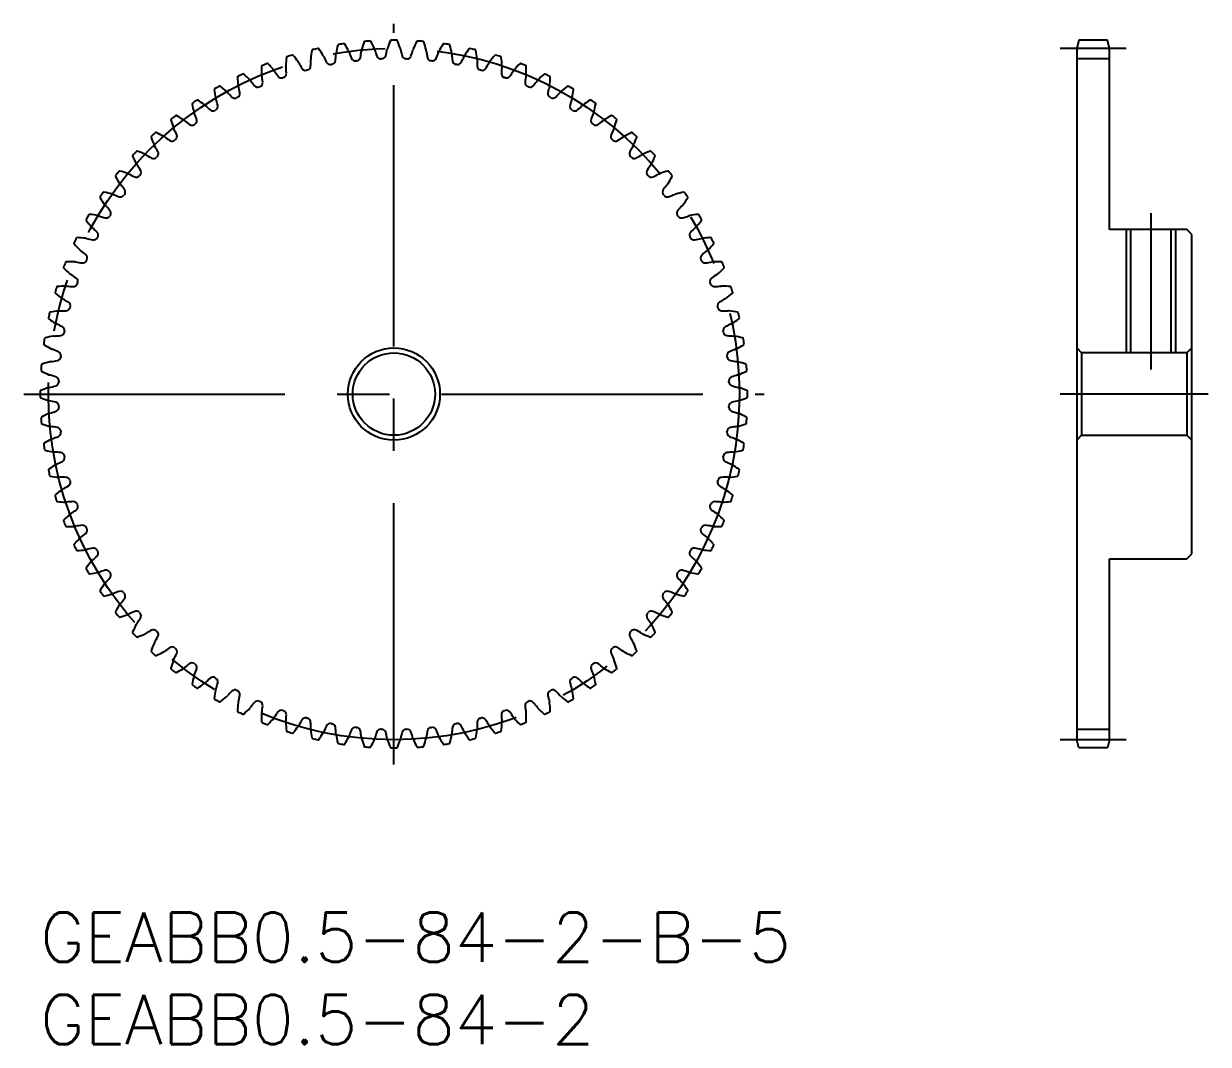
# Model space of a CAD drawing. Extents: x -1 to 71, y -8 to 54.
import ezdxf

# ---------------------------------------------------------------- set-up
doc = ezdxf.new("R2010")
doc.units = 0
doc.header["$LTSCALE"] = 0.5
doc.linetypes.add('CENTER', pattern=[50.8, 31.75, -6.35, 6.35, -6.35])
for name, color, linetype in [('MSM_CENTER', 1, 'CENTER'), ('MSM_CONTINUOUS', 7, 'CONTINUOUS'), ('MSM_NARROW', 5, 'CONTINUOUS'), ('MSM_PART_NUMBER', 7, 'CONTINUOUS')]:
    doc.layers.add(name, color=color, linetype=linetype)
doc.styles.get("Standard").update_dxf_attribs({"font": 'txt.shx', "height": 1, "bigfont": 'bigfont.shx'})

# ---------------------------------------------------------------- blocks, each defined once
blk = doc.blocks.new('*U2')
at = {"layer": 'MSM_PART_NUMBER'}
blk.add_text('GEABB0.5-84-2-B-5', height=3, dxfattribs=at).set_placement((0, -3))
blk = doc.blocks.new('*U3')
at = {"layer": 'MSM_PART_NUMBER'}
blk.add_text('GEABB0.5-84-2', height=3, dxfattribs=at).set_placement((0, -8))

msp = doc.modelspace()

# ---------------------------------------------------------------- linework, layer by layer
at = {"layer": 'MSM_CENTER'}
for p, q in [((21.5, 9), (21.5, 54)), ((66, 52.5), (62, 52.5)), ((67.5, 42.5), (67.5, 33)), ((-1, 31.5), (44, 31.5)), ((71, 31.5), (62, 31.5)), ((66, 10.5), (62, 10.5))]:
    msp.add_line(p, q, dxfattribs=at)
msp.add_circle((21.5, 31.5), 21, dxfattribs=at)
at = {"layer": 'MSM_CONTINUOUS'}
for p, q in [((63.134, 53), (63, 52.5)), ((64.866, 53), (63.134, 53)), ((65, 52.5), (64.866, 53)), ((63, 52.5), (63, 10.5)), ((65, 51.875), (63, 51.875)), ((65, 41.5), (65, 52.5)), ((69.7, 41.5), (65, 41.5)), ((66.27, 41.5), (66.27, 34)), ((68.73, 41.5), (68.73, 34)), ((70, 41.2), (69.7, 41.5)), ((70, 21.8), (70, 41.2)), ((63, 34.3), (63.3, 34)), ((63.3, 34), (63.3, 29)), ((69.7, 34), (63.3, 34)), ((69.7, 34), (70, 34.3)), ((69.7, 34), (69.7, 29)), ((63.3, 29), (63, 28.7)), ((63.3, 29), (69.7, 29)), ((70, 28.7), (69.7, 29)), ((69.7, 21.5), (70, 21.8)), ((65, 10.5), (65, 21.5)), ((65, 21.5), (69.7, 21.5)), ((65, 11.125), (63, 11.125)), ((63.134, 10), (63, 10.5)), ((65, 10.5), (64.866, 10)), ((64.866, 10), (63.134, 10))]:
    msp.add_line(p, q, dxfattribs=at)
for radius in [2.8, 2.5]:
    msp.add_circle((21.5, 31.5), radius, dxfattribs=at)
for centre, radius, start, end in [((24.868, 50.945), 7, 165.49817, 169.64286), ((18.14, 52.685), 0.05, 99.01282, 165.49816), ((21.5, 31.5), 21.5, 98.13004, 99.01282), ((18.467, 52.734), 0.05, 31.64483, 98.13004), ((12.55, 49.088), 7, 27.5, 31.64469), ((26.312, 50.639), 7, 161.21245, 165.35714), ((19.732, 52.877), 0.05, 94.7271, 161.21244), ((21.5, 31.5), 21.5, 93.84433, 94.7271), ((20.062, 52.902), 0.05, 27.35897, 93.84433), ((13.889, 49.708), 7, 23.21429, 27.35897), ((27.729, 50.226), 7, 156.92674, 161.07143), ((21.335, 52.949), 0.05, 90.44139, 156.92673), ((21.5, 31.5), 21.5, 89.55861, 90.44139), ((21.665, 52.949), 0.05, 23.07326, 89.55863), ((15.271, 50.226), 7, 18.92857, 23.07326), ((29.111, 49.708), 7, 152.64103, 156.78571), ((22.938, 52.902), 0.05, 86.15567, 152.64103), ((21.5, 31.5), 21.5, 85.2729, 86.15567), ((23.268, 52.877), 0.05, 18.78755, 85.2729), ((16.688, 50.639), 7, 14.64286, 18.78755), ((30.45, 49.088), 7, 148.35531, 152.5), ((24.533, 52.734), 0.05, 81.86996, 148.35531), ((21.5, 31.5), 21.5, 80.98718, 81.86996), ((24.86, 52.685), 0.05, 14.50183, 80.98718), ((18.132, 50.945), 7, 10.35714, 14.50183), ((21.933, 51.23), 7, 174.0696, 178.21429), ((15.02, 51.948), 0.05, 107.58424, 174.06959), ((21.5, 31.5), 21.5, 106.70147, 107.58424), ((15.336, 52.045), 0.05, 40.21612, 106.70147), ((10.028, 47.558), 7, 36.07143, 40.21612), ((16.858, 51.839), 0.415, 173.92833, 181.58654), ((23.406, 51.142), 7, 169.78388, 173.92857), ((16.566, 52.375), 0.05, 103.29853, 169.78388), ((21.5, 31.5), 21.5, 102.41576, 103.29853), ((16.888, 52.448), 0.05, 35.9304, 102.41576), ((11.261, 48.37), 7, 31.78571, 35.9304), ((16.858, 51.839), 0.415, 24.12775, 31.78595), ((23.134, 54.65), 6.462, 204.12751, 207.72605), ((11.522, 52.452), 6.462, 353.70252, 357.30106), ((18.391, 52.129), 0.415, 169.64264, 177.30083), ((18.391, 52.129), 0.415, 19.84203, 27.50024), ((24.859, 54.463), 6.462, 199.8418, 203.44033), ((19.16, 51.992), 0.25, 203.44035, 276.51388), ((19.221, 51.999), 0.25, 276.34326, 349.41681), ((13.115, 53.14), 6.462, 349.41681, 353.01534), ((19.941, 52.303), 0.415, 165.35691, 173.01511), ((19.941, 52.303), 0.415, 15.55632, 23.21452), ((26.566, 54.148), 6.462, 195.55608, 199.15462), ((20.698, 52.109), 0.25, 199.15463, 272.22817), ((21.5, 31.5), 20.375, 92.05755, 92.22817), ((20.759, 52.112), 0.25, 272.05755, 345.1311), ((14.756, 53.706), 6.462, 345.1311, 348.72963), ((21.5, 52.362), 0.415, 161.07119, 168.7294), ((21.5, 52.362), 0.415, 11.2706, 18.92881), ((28.244, 53.706), 6.462, 191.27037, 194.8689), ((22.241, 52.112), 0.25, 194.86892, 267.94236), ((21.5, 31.5), 20.375, 87.77183, 87.94245), ((22.302, 52.109), 0.25, 267.77181, 340.84538), ((16.434, 54.148), 6.462, 340.84538, 344.44392), ((23.059, 52.303), 0.415, 156.78548, 164.44368), ((23.059, 52.303), 0.415, 6.98489, 14.64309), ((29.885, 53.14), 6.462, 186.98466, 190.58319), ((23.779, 51.999), 0.25, 190.5832, 263.65674), ((23.84, 51.992), 0.25, 263.4861, 336.55967), ((18.141, 54.463), 6.462, 336.55967, 340.1582), ((24.609, 52.129), 0.415, 152.49976, 160.15797), ((24.609, 52.129), 0.415, 2.69917, 10.35738), ((31.478, 52.452), 6.462, 182.69894, 186.29748), ((19.866, 54.65), 6.462, 332.27395, 335.87249), ((26.142, 51.839), 0.415, 148.21405, 155.87225), ((31.739, 48.37), 7, 144.0696, 148.21429), ((26.112, 52.448), 0.05, 77.58424, 144.0696), ((21.5, 31.5), 21.5, 76.70147, 77.58424), ((26.434, 52.375), 0.05, 10.21612, 76.70147), ((19.594, 51.142), 7, 6.07143, 10.21612), ((26.142, 51.839), 0.415, 358.41346, 6.07167), ((32.972, 47.558), 7, 139.78388, 143.92857), ((27.664, 52.045), 0.05, 73.29853, 139.78388), ((21.5, 31.5), 21.5, 72.41576, 73.29853), ((27.98, 51.948), 0.05, 5.9304, 72.41576), ((21.067, 51.23), 7, 1.78571, 5.9304), ((20.457, 51.207), 7, 178.35531, 182.5), ((13.51, 51.406), 0.05, 111.86996, 178.3553), ((21.5, 31.5), 21.5, 110.98718, 111.86996), ((13.817, 51.527), 0.05, 44.50183, 110.98718), ((8.861, 46.656), 7, 40.35714, 44.50183), ((13.878, 50.92), 0.415, 32.69917, 40.35738), ((19.665, 54.635), 6.462, 212.69894, 216.29748), ((15.351, 51.435), 0.415, 178.21405, 185.87225), ((8.51, 50.731), 6.462, 2.27395, 5.87249), ((15.351, 51.435), 0.415, 28.41346, 36.07167), ((21.399, 54.707), 6.462, 208.41323, 212.01176), ((16.132, 51.414), 0.25, 212.01177, 285.08531), ((21.5, 31.5), 20.375, 104.91469, 105.08531), ((16.192, 51.43), 0.25, 284.91469, 357.98824), ((9.984, 51.648), 6.462, 357.98824, 1.58677), ((17.635, 51.76), 0.25, 207.72606, 280.7996), ((21.5, 31.5), 20.375, 100.62898, 100.7996), ((17.696, 51.771), 0.25, 280.62898, 353.70253), ((21.5, 31.5), 20.375, 96.34326, 96.51388), ((21.5, 31.5), 20.375, 83.48612, 83.65674), ((25.304, 51.771), 0.25, 186.29748, 259.37102), ((21.5, 31.5), 20.375, 79.2004, 79.37102), ((25.365, 51.76), 0.25, 259.20038, 332.27396), ((33.016, 51.648), 6.462, 178.41323, 182.01176), ((26.808, 51.43), 0.25, 182.01177, 255.08531), ((21.5, 31.5), 20.375, 74.91469, 75.08531), ((26.868, 51.414), 0.25, 254.91467, 327.98824), ((21.601, 54.707), 6.462, 327.98824, 331.58677), ((27.649, 51.435), 0.415, 143.92833, 151.58654), ((34.49, 50.731), 6.462, 174.12751, 177.72605), ((27.649, 51.435), 0.415, 354.12775, 1.78595), ((23.335, 54.635), 6.462, 323.70252, 327.30106), ((29.122, 50.92), 0.415, 139.64262, 147.30083), ((34.139, 46.656), 7, 135.49817, 139.64286), ((29.183, 51.527), 0.05, 69.01282, 135.49817), ((21.5, 31.5), 21.5, 68.13004, 69.01282), ((29.49, 51.406), 0.05, 1.64469, 68.13004), ((22.543, 51.207), 7, 357.5, 1.64469), ((12.045, 50.754), 0.05, 116.15567, 182.64103), ((18.987, 51.074), 7, 182.64103, 186.78572), ((21.5, 31.5), 21.5, 115.2729, 116.15567), ((12.342, 50.897), 0.05, 48.78755, 115.2729), ((7.763, 45.669), 7, 44.64286, 48.78755), ((12.448, 50.296), 0.415, 36.98489, 44.64309), ((17.942, 54.433), 6.462, 216.98466, 220.58319), ((13.28, 50.416), 0.25, 293.48612, 6.55967), ((13.878, 50.92), 0.415, 182.49976, 190.15797), ((7.11, 49.707), 6.462, 6.55967, 10.1582), ((14.659, 50.957), 0.25, 216.29749, 289.37102), ((21.5, 31.5), 20.375, 109.2004, 109.37102), ((14.717, 50.978), 0.25, 289.2004, 2.27396), ((28.283, 50.978), 0.25, 177.72606, 250.7996), ((21.5, 31.5), 20.375, 70.62898, 70.7996), ((28.341, 50.957), 0.25, 250.62895, 323.70253), ((29.72, 50.416), 0.25, 173.44034, 246.51388), ((35.89, 49.707), 6.462, 169.8418, 173.44033), ((29.122, 50.92), 0.415, 349.84203, 357.50024), ((25.058, 54.433), 6.462, 319.41681, 323.01534), ((30.552, 50.296), 0.415, 135.35691, 143.01511), ((35.237, 45.669), 7, 131.21245, 135.35714), ((30.658, 50.897), 0.05, 64.7271, 131.21245), ((21.5, 31.5), 21.5, 63.84433, 64.7271), ((24.013, 51.074), 7, 353.21429, 357.35897), ((30.955, 50.754), 0.05, 357.35897, 63.84433), ((10.632, 49.993), 0.05, 120.44091, 186.92672), ((17.531, 50.831), 7, 186.92674, 191.07143), ((21.5, 31.5), 21.5, 119.55861, 120.44139), ((10.918, 50.158), 0.05, 53.07326, 119.55861), ((6.743, 44.602), 7, 48.92857, 53.07326), ((11.069, 49.567), 0.415, 41.2706, 48.92881), ((16.238, 54.103), 6.462, 221.27037, 224.8689), ((11.89, 49.749), 0.25, 297.77183, 10.84538), ((12.448, 50.296), 0.415, 186.78549, 194.44368), ((5.789, 48.58), 6.462, 10.84538, 14.44392), ((13.224, 50.392), 0.25, 220.5832, 293.65674), ((21.5, 31.5), 20.375, 113.48612, 113.65674), ((21.5, 31.5), 20.375, 66.34326, 66.51388), ((29.776, 50.392), 0.25, 246.34324, 319.41684), ((31.11, 49.749), 0.25, 169.15463, 242.22817), ((37.211, 48.58), 6.462, 165.55608, 169.15462), ((30.552, 50.296), 0.415, 345.55632, 353.21452), ((26.762, 54.103), 6.462, 315.1311, 318.72963), ((31.931, 49.567), 0.415, 131.07119, 138.7294), ((36.257, 44.602), 7, 126.92674, 131.07143), ((32.082, 50.158), 0.05, 60.44139, 126.92674), ((21.5, 31.5), 21.5, 59.55861, 60.44139), ((25.469, 50.831), 7, 348.92857, 353.07326), ((32.368, 49.993), 0.05, 353.07326, 59.55861), ((9.281, 49.129), 0.05, 124.72663, 191.21244), ((16.098, 50.481), 7, 191.21245, 195.35714), ((21.5, 31.5), 21.5, 123.84433, 124.7271), ((9.554, 49.315), 0.05, 57.35897, 123.84433), ((5.805, 43.463), 7, 53.21429, 57.35897), ((9.748, 48.737), 0.415, 45.55632, 53.21452), ((14.563, 53.646), 6.462, 225.55608, 229.15462), ((11.069, 49.567), 0.415, 191.07119, 198.7294), ((4.557, 47.359), 6.462, 15.1311, 18.72963), ((10.553, 48.98), 0.25, 302.05755, 15.1311), ((11.835, 49.721), 0.25, 224.86891, 297.94255), ((21.5, 31.5), 20.375, 117.77183, 117.94245), ((21.5, 31.5), 20.375, 62.05755, 62.22817), ((31.165, 49.721), 0.25, 242.05752, 315.1311), ((32.447, 48.98), 0.25, 164.86891, 237.94245), ((38.443, 47.359), 6.462, 161.27037, 164.8689), ((31.931, 49.567), 0.415, 341.2706, 348.92881), ((28.437, 53.646), 6.462, 310.84538, 314.44392), ((33.252, 48.737), 0.415, 126.78548, 134.44368), ((37.195, 43.463), 7, 122.64103, 126.78571), ((33.446, 49.315), 0.05, 56.15567, 122.64103), ((21.5, 31.5), 21.5, 55.2729, 56.15567), ((26.902, 50.481), 7, 344.64286, 348.78755), ((33.719, 49.129), 0.05, 348.78755, 55.2729), ((21.5, 31.5), 21.5, 128.13004, 129.01282), ((8.256, 48.373), 0.05, 61.64469, 128.13004), ((4.955, 42.257), 7, 57.5, 61.64469), ((9.748, 48.737), 0.415, 195.35691, 203.01511), ((3.419, 46.048), 6.462, 19.41681, 23.01534), ((10.501, 48.947), 0.25, 229.15463, 302.22807), ((21.5, 31.5), 20.375, 122.05755, 122.22817), ((21.5, 31.5), 20.375, 57.77183, 57.94245), ((32.499, 48.947), 0.25, 237.77181, 310.84538), ((39.581, 46.048), 6.462, 156.98466, 160.58319), ((33.252, 48.737), 0.415, 336.98489, 344.64309), ((38.045, 42.257), 7, 118.35531, 122.5), ((34.744, 48.373), 0.05, 51.86996, 118.35531), ((21.5, 31.5), 21.5, 50.98718, 51.86996), ((7.997, 48.167), 0.05, 129.01282, 195.49816), ((14.695, 50.024), 7, 195.49817, 199.64286), ((8.493, 47.81), 0.415, 199.64262, 207.30083), ((2.382, 44.656), 6.462, 23.70252, 27.30106), ((8.493, 47.81), 0.415, 49.84203, 57.50024), ((12.928, 53.066), 6.462, 229.8418, 233.44033), ((9.228, 48.077), 0.25, 233.44034, 306.51388), ((21.5, 31.5), 20.375, 126.34326, 126.51388), ((9.277, 48.113), 0.25, 306.34326, 19.41684), ((33.723, 48.113), 0.25, 160.5832, 233.65674), ((21.5, 31.5), 20.375, 53.48612, 53.65674), ((33.772, 48.077), 0.25, 233.4861, 306.55967), ((30.072, 53.066), 6.462, 306.55967, 310.1582), ((34.507, 47.81), 0.415, 122.49976, 130.15797), ((40.618, 44.656), 6.462, 152.69894, 156.29748), ((34.507, 47.81), 0.415, 332.69917, 340.35738), ((28.305, 50.024), 7, 340.35714, 344.50183), ((35.003, 48.167), 0.05, 344.50183, 50.98718), ((6.79, 47.111), 0.05, 133.29806, 199.78387), ((13.329, 49.463), 7, 199.78388, 203.92857), ((21.5, 31.5), 21.5, 132.41576, 133.29853), ((7.032, 47.336), 0.05, 65.9304, 132.41576), ((4.197, 40.99), 7, 61.78571, 65.9304), ((7.31, 46.793), 0.415, 54.12775, 61.78595), ((11.34, 52.365), 6.462, 234.12751, 237.72605), ((8.023, 47.113), 0.25, 237.72606, 310.79969), ((21.5, 31.5), 20.375, 130.62898, 130.7996), ((8.07, 47.153), 0.25, 310.62898, 23.70253), ((34.93, 47.153), 0.25, 156.29749, 229.37102), ((21.5, 31.5), 20.375, 49.2004, 49.37102), ((34.977, 47.113), 0.25, 229.20038, 302.27396), ((31.66, 52.365), 6.462, 302.27395, 305.87249), ((35.69, 46.793), 0.415, 118.21405, 125.87225), ((38.803, 40.99), 7, 114.0696, 118.21429), ((35.968, 47.336), 0.05, 47.58424, 114.0696), ((21.5, 31.5), 21.5, 46.70147, 47.58424), ((29.671, 49.463), 7, 336.07143, 340.21612), ((36.21, 47.111), 0.05, 340.21612, 46.70147), ((21.5, 31.5), 21.5, 136.70147, 137.58424), ((5.889, 46.21), 0.05, 70.21612, 136.70147), ((3.537, 39.671), 7, 66.07143, 70.21612), ((7.31, 46.793), 0.415, 203.92833, 211.58654), ((1.453, 43.191), 6.462, 27.98824, 31.58677), ((6.938, 46.106), 0.25, 314.91469, 27.98824), ((36.062, 46.106), 0.25, 152.01177, 225.08531), ((41.547, 43.191), 6.462, 148.41323, 152.01176), ((35.69, 46.793), 0.415, 328.41346, 336.07167), ((39.463, 39.671), 7, 109.78388, 113.92857), ((37.111, 46.21), 0.05, 43.29853, 109.78388), ((21.5, 31.5), 21.5, 42.41576, 43.29853), ((5.664, 45.968), 0.05, 137.58377, 204.0696), ((12.01, 48.803), 7, 204.0696, 208.21429), ((6.207, 45.69), 0.415, 208.21405, 215.87225), ((0.635, 41.66), 6.462, 32.27395, 35.87249), ((6.207, 45.69), 0.415, 58.41346, 66.07167), ((9.809, 51.547), 6.462, 238.41323, 242.01176), ((6.894, 46.062), 0.25, 242.01177, 315.0854), ((21.5, 31.5), 20.375, 134.91469, 135.08531), ((21.5, 31.5), 20.375, 44.91469, 45.08531), ((36.106, 46.062), 0.25, 224.91467, 297.98824), ((33.191, 51.547), 6.462, 297.98824, 301.58677), ((36.793, 45.69), 0.415, 113.92833, 121.58654), ((42.365, 41.66), 6.462, 144.12751, 147.72605), ((36.793, 45.69), 0.415, 324.12775, 331.78595), ((30.99, 48.803), 7, 331.78571, 335.9304), ((37.336, 45.968), 0.05, 335.9304, 42.41576), ((4.627, 44.744), 0.05, 141.86948, 208.35531), ((10.743, 48.045), 7, 208.35531, 212.5), ((21.5, 31.5), 21.5, 140.98718, 141.86996), ((4.833, 45.003), 0.05, 74.50183, 140.98718), ((2.976, 38.305), 7, 70.35714, 74.50183), ((5.19, 44.507), 0.415, 62.69917, 70.35738), ((8.344, 50.618), 6.462, 242.69894, 246.29748), ((5.847, 44.93), 0.25, 246.29748, 319.37102), ((21.5, 31.5), 20.375, 139.2004, 139.37102), ((5.887, 44.977), 0.25, 319.2004, 32.27398), ((37.113, 44.977), 0.25, 147.72606, 220.7996), ((21.5, 31.5), 20.375, 40.62898, 40.7996), ((37.153, 44.93), 0.25, 220.62895, 293.70253), ((34.656, 50.618), 6.462, 293.70252, 297.30106), ((37.81, 44.507), 0.415, 109.64262, 117.30083), ((40.024, 38.305), 7, 105.49817, 109.64286), ((38.167, 45.003), 0.05, 39.01282, 105.49817), ((32.257, 48.045), 7, 327.5, 331.64469), ((21.5, 31.5), 21.5, 38.13004, 39.01282), ((38.373, 44.744), 0.05, 331.64469, 38.13004), ((5.19, 44.507), 0.415, 212.49976, 220.15797), ((-0.066, 40.072), 6.462, 36.55967, 40.1582), ((4.923, 43.772), 0.25, 323.48612, 36.5597), ((38.077, 43.772), 0.25, 143.44035, 216.51388), ((43.066, 40.072), 6.462, 139.8418, 143.44033), ((37.81, 44.507), 0.415, 319.84203, 327.50024), ((3.685, 43.446), 0.05, 146.1552, 212.64103), ((21.5, 31.5), 21.5, 145.2729, 146.15567), ((9.537, 47.195), 7, 212.64103, 216.78571), ((3.871, 43.719), 0.05, 78.78755, 145.2729), ((2.519, 36.902), 7, 74.64286, 78.78755), ((4.263, 43.252), 0.415, 66.98489, 74.64309), ((6.952, 49.581), 6.462, 246.98466, 250.58319), ((4.887, 43.723), 0.25, 250.5832, 323.65683), ((21.5, 31.5), 20.375, 143.48612, 143.65674), ((21.5, 31.5), 20.375, 36.34326, 36.51388), ((38.113, 43.723), 0.25, 216.34324, 289.41681), ((36.048, 49.581), 6.462, 289.41681, 293.01534), ((38.737, 43.252), 0.415, 105.35691, 113.01511), ((40.481, 36.902), 7, 101.21245, 105.35714), ((33.463, 47.195), 7, 323.21429, 327.35897), ((39.129, 43.719), 0.05, 34.7271, 101.21245), ((21.5, 31.5), 21.5, 33.84433, 34.7271), ((39.315, 43.446), 0.05, 327.35897, 33.84433), ((4.263, 43.252), 0.415, 216.78548, 224.44368), ((-0.646, 38.437), 6.462, 40.84538, 44.44392), ((4.053, 42.499), 0.25, 327.77183, 40.84541), ((38.947, 42.499), 0.25, 139.15463, 212.22817), ((43.646, 38.437), 6.462, 135.55608, 139.15462), ((38.737, 43.252), 0.415, 315.55632, 323.21452), ((2.842, 42.082), 0.05, 150.44091, 216.92674), ((21.5, 31.5), 21.5, 149.55861, 150.44139), ((8.398, 46.257), 7, 216.92674, 221.07143), ((3.007, 42.368), 0.05, 83.07326, 149.55861), ((2.169, 35.469), 7, 78.92857, 83.07326), ((3.433, 41.931), 0.415, 71.2706, 78.92881), ((5.641, 48.443), 6.462, 251.27037, 254.8689), ((4.02, 42.447), 0.25, 254.86891, 327.94236), ((21.5, 31.5), 20.375, 147.77183, 147.94245), ((21.5, 31.5), 20.375, 32.05755, 32.22817), ((38.98, 42.447), 0.25, 212.05753, 285.1311), ((37.359, 48.443), 6.462, 285.1311, 288.72963), ((39.567, 41.931), 0.415, 101.07119, 108.7294), ((40.831, 35.469), 7, 96.92674, 101.07143), ((34.602, 46.257), 7, 318.92857, 323.07326), ((39.993, 42.368), 0.05, 30.44139, 96.92674), ((21.5, 31.5), 21.5, 29.55861, 30.44139), ((40.158, 42.082), 0.05, 323.07326, 29.55861), ((3.433, 41.931), 0.415, 221.07119, 228.7294), ((-1.103, 36.762), 6.462, 45.1311, 48.72963), ((3.279, 41.165), 0.25, 332.05755, 45.13113), ((21.5, 31.5), 20.375, 152.05755, 152.22817), ((39.721, 41.165), 0.25, 134.86892, 207.94245), ((21.5, 31.5), 20.375, 27.77183, 27.94245), ((44.103, 36.762), 6.462, 131.27037, 134.8689), ((39.567, 41.931), 0.415, 311.2706, 318.92881), ((2.103, 40.658), 0.05, 154.72663, 221.21245), ((21.5, 31.5), 21.5, 153.84433, 154.7271), ((7.331, 45.237), 7, 221.21245, 225.35714), ((2.246, 40.955), 0.05, 87.35897, 153.84433), ((1.926, 34.013), 7, 83.21429, 87.35897), ((2.704, 40.552), 0.415, 75.55632, 83.21452), ((4.42, 47.211), 6.462, 255.55608, 259.15462), ((3.251, 41.11), 0.25, 259.15463, 332.22826), ((39.749, 41.11), 0.25, 207.77181, 280.84536), ((38.58, 47.211), 6.462, 280.84538, 284.44392), ((40.296, 40.552), 0.415, 96.78548, 104.44368), ((41.074, 34.013), 7, 92.64103, 96.78571), ((35.669, 45.237), 7, 314.64286, 318.78755), ((40.754, 40.955), 0.05, 26.15567, 92.64103), ((21.5, 31.5), 21.5, 25.2729, 26.15567), ((40.897, 40.658), 0.05, 318.78755, 25.2729), ((2.704, 40.552), 0.415, 225.35691, 233.01511), ((-1.433, 35.058), 6.462, 49.41681, 53.01534), ((2.584, 39.72), 0.25, 263.44034, 336.51398), ((2.608, 39.776), 0.25, 336.34325, 49.41681), ((21.5, 31.5), 20.375, 156.34326, 156.51388), ((40.392, 39.776), 0.25, 130.5832, 203.65674), ((21.5, 31.5), 20.375, 23.48612, 23.65674), ((40.416, 39.72), 0.25, 203.4861, 276.55967), ((44.433, 35.058), 6.462, 126.98466, 130.58319), ((40.296, 40.552), 0.415, 306.98489, 314.64309), ((1.473, 39.183), 0.05, 159.01234, 225.49817), ((21.5, 31.5), 21.5, 158.13004, 159.01281), ((6.344, 44.139), 7, 225.49817, 229.64286), ((1.594, 39.49), 0.05, 91.64469, 158.13004), ((1.793, 32.543), 7, 87.5, 91.64469), ((2.08, 39.122), 0.415, 79.84203, 87.50024), ((3.293, 45.89), 6.462, 259.8418, 263.44033), ((39.707, 45.89), 6.462, 276.55967, 280.1582), ((40.92, 39.122), 0.415, 92.49976, 100.15797), ((41.207, 32.543), 7, 88.35531, 92.5), ((36.656, 44.139), 7, 310.35714, 314.50183), ((41.406, 39.49), 0.05, 21.86948, 88.35531), ((21.5, 31.5), 21.5, 20.98718, 21.86996), ((41.527, 39.183), 0.05, 314.50183, 20.98718), ((2.08, 39.122), 0.415, 229.64262, 237.30083), ((-1.635, 33.335), 6.462, 53.70252, 57.30106), ((2.022, 38.283), 0.25, 267.72606, 340.79969), ((2.043, 38.341), 0.25, 340.62897, 53.70253), ((21.5, 31.5), 20.375, 160.62898, 160.7996), ((40.957, 38.341), 0.25, 126.29749, 199.37102), ((21.5, 31.5), 20.375, 19.2004, 19.37102), ((40.978, 38.283), 0.25, 199.20039, 272.27396), ((44.635, 33.335), 6.462, 122.69894, 126.29748), ((40.92, 39.122), 0.415, 302.69917, 310.35738), ((0.955, 37.664), 0.05, 163.29806, 229.78388), ((21.5, 31.5), 21.5, 162.41576, 163.29853), ((5.442, 42.972), 7, 229.78388, 233.92857), ((1.052, 37.98), 0.05, 95.9304, 162.41576), ((1.77, 31.067), 7, 91.78571, 95.9304), ((1.565, 37.649), 0.415, 84.12775, 91.78595), ((2.269, 44.49), 6.462, 264.12751, 267.72605), ((40.731, 44.49), 6.462, 272.27395, 275.87249), ((41.435, 37.649), 0.415, 88.21405, 95.87225), ((41.23, 31.067), 7, 84.0696, 88.21429), ((37.558, 42.972), 7, 306.07143, 310.21612), ((41.948, 37.98), 0.05, 17.58424, 84.0696), ((21.5, 31.5), 21.5, 16.70147, 17.58424), ((42.045, 37.664), 0.05, 310.21612, 16.70147), ((1.565, 37.649), 0.415, 233.92833, 241.58654), ((-1.707, 31.601), 6.462, 57.98824, 61.58677), ((1.57, 36.808), 0.25, 272.01177, 345.08531), ((1.586, 36.868), 0.25, 344.91468, 57.98824), ((21.5, 31.5), 20.375, 164.91469, 165.08531), ((41.414, 36.868), 0.25, 122.01177, 195.08531), ((21.5, 31.5), 20.375, 14.91469, 15.08531), ((41.43, 36.808), 0.25, 194.91467, 267.98824), ((44.707, 31.601), 6.462, 118.41323, 122.01176), ((41.435, 37.649), 0.415, 298.41346, 306.07167), ((0.552, 36.112), 0.05, 167.58377, 234.0696), ((21.5, 31.5), 21.5, 166.70147, 167.58424), ((4.63, 41.739), 7, 234.0696, 238.21429), ((0.625, 36.434), 0.05, 100.21612, 166.70147), ((1.858, 29.594), 7, 96.07143, 100.21612), ((1.161, 36.142), 0.415, 88.41346, 96.07167), ((1.352, 43.016), 6.462, 268.41323, 272.01176), ((41.648, 43.016), 6.462, 267.98824, 271.58677), ((41.839, 36.142), 0.415, 83.92833, 91.58654), ((41.142, 29.594), 7, 79.78388, 83.92857), ((38.37, 41.739), 7, 301.78571, 305.9304), ((42.375, 36.434), 0.05, 13.29806, 79.78388), ((21.5, 31.5), 21.5, 12.41576, 13.29853), ((42.448, 36.112), 0.05, 305.9304, 12.41576), ((1.161, 36.142), 0.415, 238.21405, 245.87225), ((-1.65, 29.866), 6.462, 62.27395, 65.87249), ((1.24, 35.365), 0.25, 349.2004, 62.27396), ((21.5, 31.5), 20.375, 169.2004, 169.37102), ((41.76, 35.365), 0.25, 117.72606, 190.7996), ((21.5, 31.5), 20.375, 10.62898, 10.7996), ((44.65, 29.866), 6.462, 114.12751, 117.72605), ((41.839, 36.142), 0.415, 294.12775, 301.78595), ((21.5, 31.5), 21.5, 170.98718, 171.86996), ((0.315, 34.86), 0.05, 104.50183, 170.98718), ((2.055, 28.132), 7, 100.35714, 104.50183), ((0.871, 34.609), 0.415, 92.69917, 100.35738), ((0.548, 41.478), 6.462, 272.69894, 276.29748), ((1.229, 35.304), 0.25, 276.29749, 349.37112), ((41.771, 35.304), 0.25, 190.62895, 263.70253), ((42.452, 41.478), 6.462, 263.70252, 267.30106), ((42.129, 34.609), 0.415, 79.64262, 87.30083), ((40.945, 28.132), 7, 75.49817, 79.64286), ((42.685, 34.86), 0.05, 9.01282, 75.49817), ((21.5, 31.5), 21.5, 8.13004, 9.01282), ((0.266, 34.533), 0.05, 171.86948, 238.35531), ((3.912, 40.45), 7, 238.35531, 242.5), ((0.871, 34.609), 0.415, 242.49976, 250.15797), ((-1.463, 28.141), 6.462, 66.55967, 70.1582), ((1.008, 33.84), 0.25, 353.48612, 66.5597), ((41.992, 33.84), 0.25, 113.44034, 186.51388), ((44.463, 28.141), 6.462, 109.8418, 113.44033), ((42.129, 34.609), 0.415, 289.84203, 297.50024), ((39.088, 40.45), 7, 297.5, 301.64469), ((42.734, 34.533), 0.05, 301.64469, 8.13004), ((21.5, 31.5), 21.5, 175.2729, 176.15567), ((0.123, 33.268), 0.05, 108.78755, 175.2729), ((2.361, 26.688), 7, 104.64286, 108.78755), ((0.697, 33.059), 0.415, 96.98489, 104.64309), ((-0.14, 39.885), 6.462, 276.98466, 280.58319), ((1.001, 33.779), 0.25, 280.5832, 353.65683), ((21.5, 31.5), 20.375, 173.48612, 173.65674), ((21.5, 31.5), 20.375, 6.34326, 6.51388), ((41.999, 33.779), 0.25, 186.34324, 259.41681), ((43.14, 39.885), 6.462, 259.41681, 263.01534), ((42.303, 33.059), 0.415, 75.35691, 83.01511), ((40.639, 26.688), 7, 71.21245, 75.35714), ((42.877, 33.268), 0.05, 4.7271, 71.21245), ((21.5, 31.5), 21.5, 3.84433, 4.7271), ((0.098, 32.938), 0.05, 176.1552, 242.64103), ((3.292, 39.111), 7, 242.64103, 246.78571), ((0.697, 33.059), 0.415, 246.78548, 254.44368), ((-1.148, 26.434), 6.462, 70.84538, 74.44392), ((0.891, 32.302), 0.25, 357.77183, 70.84538), ((42.109, 32.302), 0.25, 109.15463, 182.22817), ((44.148, 26.434), 6.462, 105.55608, 109.15462), ((42.303, 33.059), 0.415, 285.55632, 293.21452), ((39.708, 39.111), 7, 293.21429, 297.35897), ((42.902, 32.938), 0.05, 297.35897, 3.84433), ((0.051, 31.665), 0.05, 113.07326, 179.55861), ((2.774, 25.271), 7, 108.92857, 113.07326), ((0.638, 31.5), 0.415, 101.2706, 108.92881), ((-0.706, 38.244), 6.462, 281.27037, 284.8689), ((0.888, 32.241), 0.25, 284.86892, 357.94245), ((21.5, 31.5), 20.375, 177.77183, 177.94245), ((21.5, 31.5), 20.375, 2.05755, 2.22817), ((42.112, 32.241), 0.25, 182.05753, 255.1311), ((43.706, 38.244), 6.462, 255.1311, 258.72963), ((42.362, 31.5), 0.415, 71.07119, 78.7294), ((40.226, 25.271), 7, 66.92674, 71.07143), ((42.949, 31.665), 0.05, 0.44139, 66.92674), ((21.5, 31.5), 21.5, 179.55861, 180.44139), ((0.051, 31.335), 0.05, 180.44139, 246.92674), ((2.774, 37.729), 7, 246.92674, 251.07143), ((0.638, 31.5), 0.415, 251.07119, 258.7294), ((-0.706, 24.756), 6.462, 75.1311, 78.72963), ((0.888, 30.759), 0.25, 2.05755, 75.1311), ((42.112, 30.759), 0.25, 104.86892, 177.94245), ((43.706, 24.756), 6.462, 101.27037, 104.8689), ((42.362, 31.5), 0.415, 281.2706, 288.92881), ((40.226, 37.729), 7, 288.92857, 293.07326), ((42.949, 31.335), 0.05, 293.07326, 359.55861), ((21.5, 31.5), 21.5, 359.55861, 0.44139), ((3.292, 23.889), 7, 113.21429, 117.35897), ((0.697, 29.941), 0.415, 105.55632, 113.21452), ((-1.148, 36.566), 6.462, 285.55608, 289.15462), ((0.891, 30.698), 0.25, 289.15463, 2.22826), ((21.5, 31.5), 20.375, 182.05755, 182.22817), ((42.109, 30.698), 0.25, 177.77181, 250.84538), ((21.5, 31.5), 20.375, 357.77183, 357.94245), ((44.148, 36.566), 6.462, 250.84538, 254.44392), ((42.303, 29.941), 0.415, 66.78548, 74.44368), ((39.708, 23.889), 7, 62.64103, 66.78571), ((0.098, 30.062), 0.05, 117.35897, 183.84433), ((21.5, 31.5), 21.5, 183.84433, 184.7271), ((0.123, 29.732), 0.05, 184.7271, 251.21245), ((2.361, 36.312), 7, 251.21245, 255.35714), ((0.697, 29.941), 0.415, 255.35691, 263.01511), ((-0.14, 23.115), 6.462, 79.41681, 83.01534), ((43.14, 23.115), 6.462, 96.98466, 100.58319), ((42.303, 29.941), 0.415, 276.98489, 284.64309), ((40.639, 36.312), 7, 284.64286, 288.78755), ((42.877, 29.732), 0.05, 288.78755, 355.2729), ((42.902, 30.062), 0.05, 356.1552, 62.64103), ((21.5, 31.5), 21.5, 355.2729, 356.15567), ((-1.463, 34.859), 6.462, 289.8418, 293.44033), ((1.001, 29.221), 0.25, 6.34326, 79.41681), ((1.008, 29.16), 0.25, 293.44034, 6.51398), ((21.5, 31.5), 20.375, 186.34326, 186.51388), ((41.992, 29.16), 0.25, 173.4861, 246.55967), ((21.5, 31.5), 20.375, 353.48612, 353.65674), ((41.999, 29.221), 0.25, 100.5832, 173.65674), ((44.463, 34.859), 6.462, 246.55967, 250.1582), ((0.266, 28.467), 0.05, 121.64469, 188.13004), ((21.5, 31.5), 21.5, 188.13004, 189.01282), ((3.912, 22.55), 7, 117.5, 121.64469), ((0.315, 28.14), 0.05, 189.01282, 255.49817), ((2.055, 34.868), 7, 255.49817, 259.64286), ((0.871, 28.391), 0.415, 109.84203, 117.50024), ((40.945, 34.868), 7, 280.35714, 284.50183), ((42.129, 28.391), 0.415, 62.49976, 70.15797), ((39.088, 22.55), 7, 58.35531, 62.5), ((42.685, 28.14), 0.05, 284.50183, 350.98718), ((21.5, 31.5), 21.5, 350.98718, 351.86996), ((42.734, 28.467), 0.05, 351.86948, 58.35531), ((0.871, 28.391), 0.415, 259.64262, 267.30083), ((0.548, 21.522), 6.462, 83.70252, 87.30106), ((-1.65, 33.134), 6.462, 294.12751, 297.72605), ((1.229, 27.696), 0.25, 10.62898, 83.70253), ((1.24, 27.635), 0.25, 297.72606, 10.7996), ((21.5, 31.5), 20.375, 190.62898, 190.7996), ((41.76, 27.635), 0.25, 169.20038, 242.27398), ((21.5, 31.5), 20.375, 349.2004, 349.37102), ((41.771, 27.696), 0.25, 96.29749, 169.37102), ((44.65, 33.134), 6.462, 242.27395, 245.87249), ((42.452, 21.522), 6.462, 92.69894, 96.29748), ((42.129, 28.391), 0.415, 272.69917, 280.35738), ((0.552, 26.888), 0.05, 125.9304, 192.41576), ((21.5, 31.5), 21.5, 192.41576, 193.29853), ((4.63, 21.261), 7, 121.78571, 125.9304), ((1.161, 26.858), 0.415, 114.12775, 121.78595), ((41.839, 26.858), 0.415, 58.21405, 65.87225), ((38.37, 21.261), 7, 54.0696, 58.21429), ((21.5, 31.5), 21.5, 346.70147, 347.58424), ((42.448, 26.888), 0.05, 347.58377, 54.0696), ((0.625, 26.566), 0.05, 193.29806, 259.78388), ((1.858, 33.406), 7, 259.78388, 263.92857), ((1.161, 26.858), 0.415, 263.92833, 271.58654), ((1.352, 19.984), 6.462, 87.98824, 91.58677), ((-1.707, 31.399), 6.462, 298.41323, 302.01176), ((1.57, 26.192), 0.25, 14.91469, 87.98824), ((1.586, 26.132), 0.25, 302.01178, 15.0854), ((21.5, 31.5), 20.375, 194.91469, 195.08531), ((41.414, 26.132), 0.25, 164.91467, 237.98824), ((21.5, 31.5), 20.375, 344.91469, 345.08531), ((41.43, 26.192), 0.25, 92.01177, 165.08531), ((44.707, 31.399), 6.462, 237.98824, 241.58677), ((41.648, 19.984), 6.462, 88.41323, 92.01176), ((41.839, 26.858), 0.415, 268.41346, 276.07167), ((41.142, 33.406), 7, 276.07143, 280.21612), ((42.375, 26.566), 0.05, 280.21612, 346.70147), ((0.955, 25.336), 0.05, 130.21612, 196.70147), ((21.5, 31.5), 21.5, 196.70147, 197.58424), ((5.442, 20.028), 7, 126.07143, 130.21612), ((1.565, 25.351), 0.415, 118.41346, 126.07167), ((41.435, 25.351), 0.415, 53.92833, 61.58654), ((37.558, 20.028), 7, 49.78388, 53.92857), ((21.5, 31.5), 21.5, 342.41576, 343.29853), ((42.045, 25.336), 0.05, 343.29853, 49.78388), ((1.052, 25.02), 0.05, 197.58377, 264.0696), ((1.77, 31.933), 7, 264.0696, 268.21429), ((1.565, 25.351), 0.415, 268.21405, 275.87225), ((2.269, 18.51), 6.462, 92.27395, 95.87249), ((2.022, 24.717), 0.25, 19.2004, 92.27396), ((2.043, 24.659), 0.25, 306.29749, 19.37112), ((21.5, 31.5), 20.375, 199.2004, 199.37102), ((40.957, 24.659), 0.25, 160.62895, 233.70253), ((21.5, 31.5), 20.375, 340.62898, 340.7996), ((40.978, 24.717), 0.25, 87.72606, 160.7996), ((40.731, 18.51), 6.462, 84.12751, 87.72605), ((41.435, 25.351), 0.415, 264.12775, 271.78595), ((41.23, 31.933), 7, 271.78571, 275.9304), ((41.948, 25.02), 0.05, 275.9304, 342.41576), ((1.473, 23.817), 0.05, 134.50183, 200.98718), ((21.5, 31.5), 21.5, 200.98718, 201.86996), ((6.344, 18.861), 7, 130.35714, 134.50183), ((2.08, 23.878), 0.415, 122.69917, 130.35738), ((-1.635, 29.665), 6.462, 302.69894, 306.29748), ((44.635, 29.665), 6.462, 233.70252, 237.30106), ((40.92, 23.878), 0.415, 49.64262, 57.30083), ((36.656, 18.861), 7, 45.49817, 49.64286), ((21.5, 31.5), 21.5, 338.13004, 339.01282), ((41.527, 23.817), 0.05, 339.01282, 45.49817), ((1.594, 23.51), 0.05, 201.86948, 268.35531), ((1.793, 30.457), 7, 268.35531, 272.5), ((2.08, 23.878), 0.415, 272.49976, 280.15797), ((3.293, 17.11), 6.462, 96.55967, 100.1582), ((2.584, 23.28), 0.25, 23.48612, 96.55964), ((2.608, 23.224), 0.25, 310.5832, 23.65674), ((21.5, 31.5), 20.375, 203.48612, 203.65674), ((40.392, 23.224), 0.25, 156.34324, 229.41681), ((21.5, 31.5), 20.375, 336.34326, 336.51388), ((40.416, 23.28), 0.25, 83.44034, 156.51388), ((39.707, 17.11), 6.462, 79.8418, 83.44033), ((40.92, 23.878), 0.415, 259.84203, 267.50024), ((41.207, 30.457), 7, 267.5, 271.64469), ((41.406, 23.51), 0.05, 271.64469, 338.13004), ((2.103, 22.342), 0.05, 138.78755, 205.2729), ((21.5, 31.5), 21.5, 205.2729, 206.15567), ((7.331, 17.763), 7, 134.64286, 138.78755), ((2.704, 22.448), 0.415, 126.98489, 134.64309), ((-1.433, 27.942), 6.462, 306.98466, 310.58319), ((44.433, 27.942), 6.462, 229.41681, 233.01534), ((40.296, 22.448), 0.415, 45.35691, 53.01511), ((35.669, 17.763), 7, 41.21245, 45.35714), ((21.5, 31.5), 21.5, 333.84433, 334.7271), ((40.897, 22.342), 0.05, 334.7271, 41.21245), ((2.246, 22.045), 0.05, 206.1552, 272.64103), ((1.926, 28.987), 7, 272.64103, 276.78571), ((2.704, 22.448), 0.415, 276.78548, 284.44368), ((4.42, 15.789), 6.462, 100.84538, 104.44392), ((-1.103, 26.238), 6.462, 311.27037, 314.8689), ((3.251, 21.89), 0.25, 27.77183, 100.84538), ((3.279, 21.835), 0.25, 314.86892, 27.94245), ((21.5, 31.5), 20.375, 207.77183, 207.94245), ((39.721, 21.835), 0.25, 152.05753, 225.1311), ((21.5, 31.5), 20.375, 332.05755, 332.22817), ((39.749, 21.89), 0.25, 79.15463, 152.22817), ((44.103, 26.238), 6.462, 225.1311, 228.72963), ((38.58, 15.789), 6.462, 75.55608, 79.15462), ((40.296, 22.448), 0.415, 255.55632, 263.21452), ((41.074, 28.987), 7, 263.21429, 267.35897), ((40.754, 22.045), 0.05, 267.35897, 333.84433), ((2.842, 20.918), 0.05, 143.07326, 209.55861), ((21.5, 31.5), 21.5, 209.55861, 210.44139), ((8.398, 16.743), 7, 138.92857, 143.07326), ((3.433, 21.069), 0.415, 131.2706, 138.92881), ((39.567, 21.069), 0.415, 41.07119, 48.7294), ((34.602, 16.743), 7, 36.92674, 41.07143), ((21.5, 31.5), 21.5, 329.55861, 330.44139), ((40.158, 20.918), 0.05, 330.44091, 36.92674), ((3.007, 20.632), 0.05, 210.44139, 276.92674), ((2.169, 27.531), 7, 276.92674, 281.07143), ((3.433, 21.069), 0.415, 281.07119, 288.7294), ((5.641, 14.557), 6.462, 105.1311, 108.72963), ((4.02, 20.553), 0.25, 32.05755, 105.1311), ((-0.646, 24.563), 6.462, 315.55608, 319.15462), ((21.5, 31.5), 20.375, 212.05755, 212.22817), ((4.053, 20.501), 0.25, 319.15463, 32.22817), ((38.947, 20.501), 0.25, 147.77181, 220.84541), ((21.5, 31.5), 20.375, 327.77183, 327.94245), ((43.646, 24.563), 6.462, 220.84538, 224.44392), ((38.98, 20.553), 0.25, 74.86891, 147.94245), ((37.359, 14.557), 6.462, 71.27037, 74.8689), ((39.567, 21.069), 0.415, 251.2706, 258.92881), ((40.831, 27.531), 7, 258.92857, 263.07326), ((39.993, 20.632), 0.05, 263.07326, 329.55861), ((3.685, 19.554), 0.05, 147.35897, 213.84433), ((9.537, 15.805), 7, 143.21429, 147.35897), ((21.5, 31.5), 21.5, 213.84433, 214.7271), ((4.263, 19.748), 0.415, 135.55632, 143.21452), ((6.952, 13.419), 6.462, 109.41681, 113.01534), ((4.887, 19.277), 0.25, 36.34326, 109.41679), ((38.113, 19.277), 0.25, 70.5832, 143.65674), ((36.048, 13.419), 6.462, 66.98466, 70.58319), ((38.737, 19.748), 0.415, 36.78548, 44.44368), ((33.463, 15.805), 7, 32.64103, 36.78571), ((21.5, 31.5), 21.5, 325.2729, 326.15567), ((39.315, 19.554), 0.05, 326.1552, 32.64103), ((3.871, 19.281), 0.05, 214.72663, 281.21245), ((2.519, 26.098), 7, 281.21245, 285.35714), ((4.263, 19.748), 0.415, 285.35691, 293.01511), ((5.19, 18.493), 0.415, 139.84203, 147.50024), ((-0.066, 22.928), 6.462, 319.8418, 323.44033), ((21.5, 31.5), 20.375, 216.34326, 216.51388), ((4.923, 19.228), 0.25, 323.44035, 36.51388), ((38.077, 19.228), 0.25, 143.4861, 216.55967), ((21.5, 31.5), 20.375, 323.48612, 323.65674), ((43.066, 22.928), 6.462, 216.55967, 220.1582), ((37.81, 18.493), 0.415, 32.49976, 40.15797), ((38.737, 19.748), 0.415, 246.98489, 254.64309), ((40.481, 26.098), 7, 254.64286, 258.78755), ((39.129, 19.281), 0.05, 258.78755, 325.2729), ((4.627, 18.256), 0.05, 151.64469, 218.13004), ((10.743, 14.955), 7, 147.5, 151.64469), ((21.5, 31.5), 21.5, 218.13004, 219.01281), ((2.976, 24.695), 7, 285.49817, 289.64286), ((5.19, 18.493), 0.415, 289.64262, 297.30083), ((8.344, 12.382), 6.462, 113.70252, 117.30106), ((5.847, 18.07), 0.25, 40.62898, 113.70253), ((21.5, 31.5), 20.375, 220.62898, 220.7996), ((5.887, 18.023), 0.25, 327.72606, 40.7996), ((37.113, 18.023), 0.25, 139.20039, 212.27396), ((21.5, 31.5), 20.375, 319.2004, 319.37102), ((37.153, 18.07), 0.25, 66.29749, 139.37102), ((34.656, 12.382), 6.462, 62.69894, 66.29748), ((37.81, 18.493), 0.415, 242.69917, 250.35738), ((40.024, 24.695), 7, 250.35714, 254.50183), ((32.257, 14.955), 7, 28.35531, 32.5), ((21.5, 31.5), 21.5, 320.98718, 321.86996), ((38.373, 18.256), 0.05, 321.86996, 28.35531), ((4.833, 17.997), 0.05, 219.01234, 285.49817), ((12.01, 14.197), 7, 151.78571, 155.9304), ((6.207, 17.31), 0.415, 144.12775, 151.78595), ((0.635, 21.34), 6.462, 324.12751, 327.72605), ((42.365, 21.34), 6.462, 212.27395, 215.87249), ((36.793, 17.31), 0.415, 28.21405, 35.87225), ((30.99, 14.197), 7, 24.0696, 28.21429), ((38.167, 17.997), 0.05, 254.50183, 320.98718), ((5.664, 17.032), 0.05, 155.9304, 222.41576), ((21.5, 31.5), 21.5, 222.41576, 223.29853), ((5.889, 16.79), 0.05, 223.29853, 289.78388), ((3.537, 23.329), 7, 289.78388, 293.92857), ((6.207, 17.31), 0.415, 293.92833, 301.58654), ((9.809, 11.453), 6.462, 117.98824, 121.58677), ((6.894, 16.938), 0.25, 44.91469, 117.98824), ((1.453, 19.809), 6.462, 328.41323, 332.01176), ((21.5, 31.5), 20.375, 224.91469, 225.08531), ((6.938, 16.894), 0.25, 332.01177, 45.08531), ((36.062, 16.894), 0.25, 134.91467, 207.98824), ((41.547, 19.809), 6.462, 207.98824, 211.58677), ((21.5, 31.5), 20.375, 314.91469, 315.08531), ((36.106, 16.938), 0.25, 62.01177, 135.08531), ((33.191, 11.453), 6.462, 58.41323, 62.01176), ((36.793, 17.31), 0.415, 238.41346, 246.07167), ((39.463, 23.329), 7, 246.07143, 250.21612), ((37.111, 16.79), 0.05, 250.21612, 316.70147), ((21.5, 31.5), 21.5, 316.70147, 317.58424), ((37.336, 17.032), 0.05, 317.58424, 24.0696), ((6.79, 15.889), 0.05, 160.21612, 226.70147), ((13.329, 13.537), 7, 156.07143, 160.21612), ((21.5, 31.5), 21.5, 226.70147, 227.58424), ((7.31, 16.207), 0.415, 148.41346, 156.07167), ((4.197, 22.01), 7, 294.0696, 298.21429), ((7.31, 16.207), 0.415, 298.21405, 305.87225), ((11.34, 10.635), 6.462, 122.27395, 125.87249), ((8.023, 15.887), 0.25, 49.20039, 122.27396), ((21.5, 31.5), 20.375, 229.2004, 229.37102), ((8.07, 15.847), 0.25, 336.29749, 49.37102), ((34.93, 15.847), 0.25, 130.62896, 203.70253), ((21.5, 31.5), 20.375, 310.62898, 310.7996), ((34.977, 15.887), 0.25, 57.72606, 130.7996), ((31.66, 10.635), 6.462, 54.12751, 57.72605), ((35.69, 16.207), 0.415, 234.12775, 241.78595), ((38.803, 22.01), 7, 241.78571, 245.9304), ((21.5, 31.5), 21.5, 312.41576, 313.29853), ((35.69, 16.207), 0.415, 23.92833, 31.58654), ((29.671, 13.537), 7, 19.78388, 23.92857), ((36.21, 15.889), 0.05, 313.29853, 19.78388), ((7.032, 15.664), 0.05, 227.58424, 294.0696), ((14.695, 12.976), 7, 160.35714, 164.50183), ((8.493, 15.19), 0.415, 152.69917, 160.35738), ((2.382, 18.344), 6.462, 332.69894, 336.29748), ((12.928, 9.934), 6.462, 126.55967, 130.1582), ((9.228, 14.923), 0.25, 53.48611, 126.55967), ((21.5, 31.5), 20.375, 233.48612, 233.65674), ((21.5, 31.5), 20.375, 306.34326, 306.51388), ((33.772, 14.923), 0.25, 53.44035, 126.51388), ((30.072, 9.934), 6.462, 49.8418, 53.44033), ((40.618, 18.344), 6.462, 203.70252, 207.30106), ((34.507, 15.19), 0.415, 19.64262, 27.30083), ((28.305, 12.976), 7, 15.49817, 19.64286), ((35.968, 15.664), 0.05, 245.9304, 312.41576), ((7.997, 14.833), 0.05, 164.50183, 230.98718), ((21.5, 31.5), 21.5, 230.98718, 231.86996), ((8.256, 14.627), 0.05, 231.86996, 298.35531), ((4.955, 20.743), 7, 298.35531, 302.5), ((8.493, 15.19), 0.415, 302.49976, 310.15797), ((9.748, 14.263), 0.415, 156.98489, 164.64309), ((3.419, 16.952), 6.462, 336.98466, 340.58319), ((9.277, 14.887), 0.25, 340.5832, 53.65674), ((33.723, 14.887), 0.25, 126.34325, 199.41681), ((39.581, 16.952), 6.462, 199.41681, 203.01534), ((33.252, 14.263), 0.415, 15.35691, 23.01511), ((34.507, 15.19), 0.415, 229.84203, 237.50024), ((38.045, 20.743), 7, 237.5, 241.64469), ((34.744, 14.627), 0.05, 241.64469, 308.13004), ((21.5, 31.5), 21.5, 308.13004, 309.01282), ((35.003, 14.833), 0.05, 309.01282, 15.49817), ((9.281, 13.871), 0.05, 168.78755, 235.2729), ((16.098, 12.519), 7, 164.64286, 168.78755), ((21.5, 31.5), 21.5, 235.2729, 236.15567), ((5.805, 19.537), 7, 302.64103, 306.78571), ((9.748, 14.263), 0.415, 306.78548, 314.44368), ((14.563, 9.354), 6.462, 130.84538, 134.44392), ((10.501, 14.053), 0.25, 57.77182, 130.84538), ((21.5, 31.5), 20.375, 237.77183, 237.94245), ((4.557, 15.641), 6.462, 341.27037, 344.8689), ((10.553, 14.02), 0.25, 344.86892, 57.94245), ((32.447, 14.02), 0.25, 122.05753, 195.13107), ((38.443, 15.641), 6.462, 195.1311, 198.72963), ((21.5, 31.5), 20.375, 302.05755, 302.22817), ((32.499, 14.053), 0.25, 49.15463, 122.22817), ((28.437, 9.354), 6.462, 45.55608, 49.15462), ((33.252, 14.263), 0.415, 225.55632, 233.21452), ((37.195, 19.537), 7, 233.21429, 237.35897), ((21.5, 31.5), 21.5, 303.84433, 304.7271), ((26.902, 12.519), 7, 11.21245, 15.35714), ((33.719, 13.871), 0.05, 304.7271, 11.21245), ((9.554, 13.685), 0.05, 236.15567, 302.64103), ((10.632, 13.007), 0.05, 173.07326, 239.55861), ((17.531, 12.169), 7, 168.92857, 173.07326), ((21.5, 31.5), 21.5, 239.55861, 240.44139), ((11.069, 13.433), 0.415, 161.2706, 168.92881), ((6.743, 18.398), 7, 306.92674, 311.07143), ((11.069, 13.433), 0.415, 311.07119, 318.7294), ((16.238, 8.897), 6.462, 135.1311, 138.72963), ((11.835, 13.279), 0.25, 62.05753, 135.13113), ((21.5, 31.5), 20.375, 242.05755, 242.22817), ((11.89, 13.251), 0.25, 349.15463, 62.22817), ((5.789, 14.42), 6.462, 345.55608, 349.15462), ((31.11, 13.251), 0.25, 117.77182, 190.84538), ((37.211, 14.42), 6.462, 190.84538, 194.44392), ((21.5, 31.5), 20.375, 297.77183, 297.94245), ((31.165, 13.279), 0.25, 44.86892, 117.94245), ((26.762, 8.897), 6.462, 41.27037, 44.8689), ((31.931, 13.433), 0.415, 221.2706, 228.92881), ((36.257, 18.398), 7, 228.92857, 233.07326), ((21.5, 31.5), 21.5, 299.55861, 300.44139), ((31.931, 13.433), 0.415, 11.07119, 18.7294), ((25.469, 12.169), 7, 6.92674, 11.07143), ((32.368, 13.007), 0.05, 300.44139, 6.92674), ((33.446, 13.685), 0.05, 237.35897, 303.84433), ((10.918, 12.842), 0.05, 240.44139, 306.92674), ((18.987, 11.926), 7, 173.21429, 177.35897), ((12.045, 12.246), 0.05, 177.35897, 243.84433), ((12.448, 12.704), 0.415, 165.55632, 173.21452), ((7.763, 17.331), 7, 311.21245, 315.35714), ((12.448, 12.704), 0.415, 315.35691, 323.01511), ((17.942, 8.567), 6.462, 139.41681, 143.01534), ((13.224, 12.608), 0.25, 66.34325, 139.41681), ((21.5, 31.5), 20.375, 246.34326, 246.51388), ((13.28, 12.584), 0.25, 353.44035, 66.51388), ((7.11, 13.293), 6.462, 349.8418, 353.44033), ((14.659, 12.043), 0.25, 70.62896, 143.70253), ((21.5, 31.5), 20.375, 250.62898, 250.7996), ((14.717, 12.022), 0.25, 357.72606, 70.7996), ((28.283, 12.022), 0.25, 109.20039, 182.27393), ((21.5, 31.5), 20.375, 289.2004, 289.37102), ((28.341, 12.043), 0.25, 36.29749, 109.37102), ((29.72, 12.584), 0.25, 113.48611, 186.55967), ((35.89, 13.293), 6.462, 186.55967, 190.1582), ((21.5, 31.5), 20.375, 293.48612, 293.65674), ((29.776, 12.608), 0.25, 40.5832, 113.65674), ((25.058, 8.567), 6.462, 36.98466, 40.58319), ((30.552, 12.704), 0.415, 216.98489, 224.64309), ((35.237, 17.331), 7, 224.64286, 228.78755), ((30.552, 12.704), 0.415, 6.78548, 14.44368), ((24.013, 11.926), 7, 2.64103, 6.78571), ((30.955, 12.246), 0.05, 296.15567, 2.64103), ((32.082, 12.842), 0.05, 233.07326, 299.55861), ((21.5, 31.5), 21.5, 243.84433, 244.7271), ((12.342, 12.103), 0.05, 244.7271, 311.21245), ((20.457, 11.793), 7, 177.5, 181.64469), ((13.51, 11.594), 0.05, 181.64469, 248.13004), ((13.878, 12.08), 0.415, 169.84203, 177.50024), ((21.5, 31.5), 21.5, 248.13004, 249.01282), ((8.861, 16.344), 7, 315.49817, 319.64286), ((13.878, 12.08), 0.415, 319.64262, 327.30083), ((19.665, 8.365), 6.462, 143.70252, 147.30106), ((15.351, 11.565), 0.415, 174.12775, 181.78595), ((21.933, 11.77), 7, 181.78571, 185.9304), ((8.51, 12.269), 6.462, 354.12751, 357.72605), ((21.399, 8.293), 6.462, 147.98824, 151.58677), ((16.132, 11.586), 0.25, 74.91468, 147.98824), ((21.5, 31.5), 20.375, 254.91469, 255.08531), ((16.192, 11.57), 0.25, 2.01177, 75.08531), ((9.984, 11.352), 6.462, 358.41323, 2.01176), ((33.016, 11.352), 6.462, 177.98824, 181.58677), ((26.808, 11.57), 0.25, 104.91468, 177.98824), ((21.5, 31.5), 20.375, 284.91469, 285.08531), ((26.868, 11.586), 0.25, 32.01177, 105.08531), ((21.601, 8.293), 6.462, 28.41323, 32.01176), ((21.067, 11.77), 7, 354.0696, 358.21429), ((34.49, 12.269), 6.462, 182.27395, 185.87249), ((27.649, 11.565), 0.415, 358.21405, 5.87225), ((23.335, 8.365), 6.462, 32.69894, 36.29748), ((29.122, 12.08), 0.415, 212.69917, 220.35738), ((34.139, 16.344), 7, 220.35714, 224.50183), ((21.5, 31.5), 21.5, 290.98718, 291.86996), ((29.49, 11.594), 0.05, 291.86996, 358.35531), ((29.122, 12.08), 0.415, 2.49976, 10.15797), ((22.543, 11.793), 7, 358.35531, 2.5), ((30.658, 12.103), 0.05, 228.78755, 295.2729), ((21.5, 31.5), 21.5, 295.2729, 296.15567), ((13.817, 11.473), 0.05, 249.01282, 315.49817), ((15.02, 11.052), 0.05, 185.9304, 252.41576), ((21.5, 31.5), 21.5, 252.41576, 253.29853), ((15.336, 10.955), 0.05, 253.29853, 319.78388), ((10.028, 15.442), 7, 319.78388, 323.92857), ((15.351, 11.565), 0.415, 323.92833, 331.58654), ((16.858, 11.161), 0.415, 178.41346, 186.07167), ((23.406, 11.858), 7, 186.07143, 190.21612), ((11.261, 14.63), 7, 324.0696, 328.21429), ((16.858, 11.161), 0.415, 328.21405, 335.87225), ((23.134, 8.35), 6.462, 152.27395, 155.87249), ((17.635, 11.24), 0.25, 79.20039, 152.27393), ((21.5, 31.5), 20.375, 259.2004, 259.37102), ((17.696, 11.229), 0.25, 6.29749, 79.37102), ((11.522, 10.548), 6.462, 2.69894, 6.29748), ((18.391, 10.871), 0.415, 182.69917, 190.35738), ((24.859, 8.537), 6.462, 156.55967, 160.1582), ((19.16, 11.008), 0.25, 83.48611, 156.55967), ((21.5, 31.5), 20.375, 263.48612, 263.65674), ((19.221, 11.001), 0.25, 10.5832, 83.65674), ((13.115, 9.86), 6.462, 6.98466, 10.58319), ((26.566, 8.852), 6.462, 160.84538, 164.44392), ((20.698, 10.891), 0.25, 87.77182, 160.84538), ((21.5, 31.5), 20.375, 267.77183, 267.94245), ((20.759, 10.888), 0.25, 14.86892, 87.94245), ((14.756, 9.294), 6.462, 11.27037, 14.8689), ((28.244, 9.294), 6.462, 165.1311, 168.72963), ((22.241, 10.888), 0.25, 92.05753, 165.1311), ((21.5, 31.5), 20.375, 272.05755, 272.22817), ((22.302, 10.891), 0.25, 19.15463, 92.22817), ((16.434, 8.852), 6.462, 15.55608, 19.15462), ((29.885, 9.86), 6.462, 169.41681, 173.01534), ((23.779, 11.001), 0.25, 96.34325, 169.41679), ((21.5, 31.5), 20.375, 276.34326, 276.51388), ((23.84, 11.008), 0.25, 23.44034, 96.51388), ((18.141, 8.537), 6.462, 19.8418, 23.44033), ((24.609, 10.871), 0.415, 349.64262, 357.30083), ((31.478, 10.548), 6.462, 173.70252, 177.30106), ((25.304, 11.229), 0.25, 100.62896, 173.70253), ((21.5, 31.5), 20.375, 280.62898, 280.7996), ((25.365, 11.24), 0.25, 27.72606, 100.7996), ((19.866, 8.35), 6.462, 24.12751, 27.72605), ((26.142, 11.161), 0.415, 204.12775, 211.78595), ((31.739, 14.63), 7, 211.78571, 215.9304), ((19.594, 11.858), 7, 349.78388, 353.92857), ((26.142, 11.161), 0.415, 353.92833, 1.58654), ((27.649, 11.565), 0.415, 208.41346, 216.07167), ((32.972, 15.442), 7, 216.07143, 220.21612), ((27.664, 10.955), 0.05, 220.21612, 286.70147), ((21.5, 31.5), 21.5, 286.70147, 287.58424), ((27.98, 11.052), 0.05, 287.58424, 354.0696), ((29.183, 11.473), 0.05, 224.50183, 290.98718), ((16.566, 10.625), 0.05, 190.21612, 256.70147), ((21.5, 31.5), 21.5, 256.70147, 257.58424), ((16.888, 10.552), 0.05, 257.58424, 324.0696), ((24.868, 12.055), 7, 190.35714, 194.50183), ((18.14, 10.315), 0.05, 194.50183, 260.98718), ((21.5, 31.5), 21.5, 260.98718, 261.86996), ((18.467, 10.266), 0.05, 261.86996, 328.35531), ((12.55, 13.912), 7, 328.35531, 332.5), ((18.391, 10.871), 0.415, 332.49976, 340.15797), ((19.941, 10.697), 0.415, 186.98489, 194.64309), ((26.312, 12.361), 7, 194.64286, 198.78755), ((19.732, 10.123), 0.05, 198.78755, 265.2729), ((13.889, 13.292), 7, 332.64103, 336.78571), ((19.941, 10.697), 0.415, 336.78548, 344.44368), ((21.5, 10.638), 0.415, 191.2706, 198.92881), ((27.729, 12.774), 7, 198.92857, 203.07326), ((15.271, 12.774), 7, 336.92674, 341.07143), ((21.5, 10.638), 0.415, 341.07119, 348.7294), ((23.059, 10.697), 0.415, 195.55632, 203.21452), ((29.111, 13.292), 7, 203.21429, 207.35897), ((23.268, 10.123), 0.05, 274.72663, 341.21245), ((16.688, 12.361), 7, 341.21245, 345.35714), ((23.059, 10.697), 0.415, 345.35691, 353.01511), ((24.609, 10.871), 0.415, 199.84203, 207.50024), ((30.45, 13.912), 7, 207.5, 211.64469), ((24.533, 10.266), 0.05, 211.64469, 278.13004), ((21.5, 31.5), 21.5, 278.13004, 279.01282), ((24.86, 10.315), 0.05, 279.01282, 345.49817), ((18.132, 12.055), 7, 345.49817, 349.64286), ((26.112, 10.552), 0.05, 215.9304, 282.41576), ((21.5, 31.5), 21.5, 282.41576, 283.29853), ((26.434, 10.625), 0.05, 283.29853, 349.78388), ((21.5, 31.5), 21.5, 265.2729, 266.15567), ((20.062, 10.098), 0.05, 266.15567, 332.64103), ((21.335, 10.051), 0.05, 203.07326, 269.55861), ((21.5, 31.5), 21.5, 269.55861, 270.44139), ((21.665, 10.051), 0.05, 270.44139, 336.92674), ((22.938, 10.098), 0.05, 207.35897, 273.84433), ((21.5, 31.5), 21.5, 273.84433, 274.7271)]:
    msp.add_arc(centre, radius, start, end, dxfattribs=at)
at = {"layer": 'MSM_NARROW'}
for p, q in [((66, 41.5), (66, 34)), ((69, 41.5), (69, 34))]:
    msp.add_line(p, q, dxfattribs=at)

# ---------------------------------------------------------------- block references
at = {"layer": 'MSM_CONTINUOUS'}
for name in ['*U2', '*U3']:
    msp.add_blockref(name, (0, 0), dxfattribs=at)

doc.saveas('drawing.dxf')
